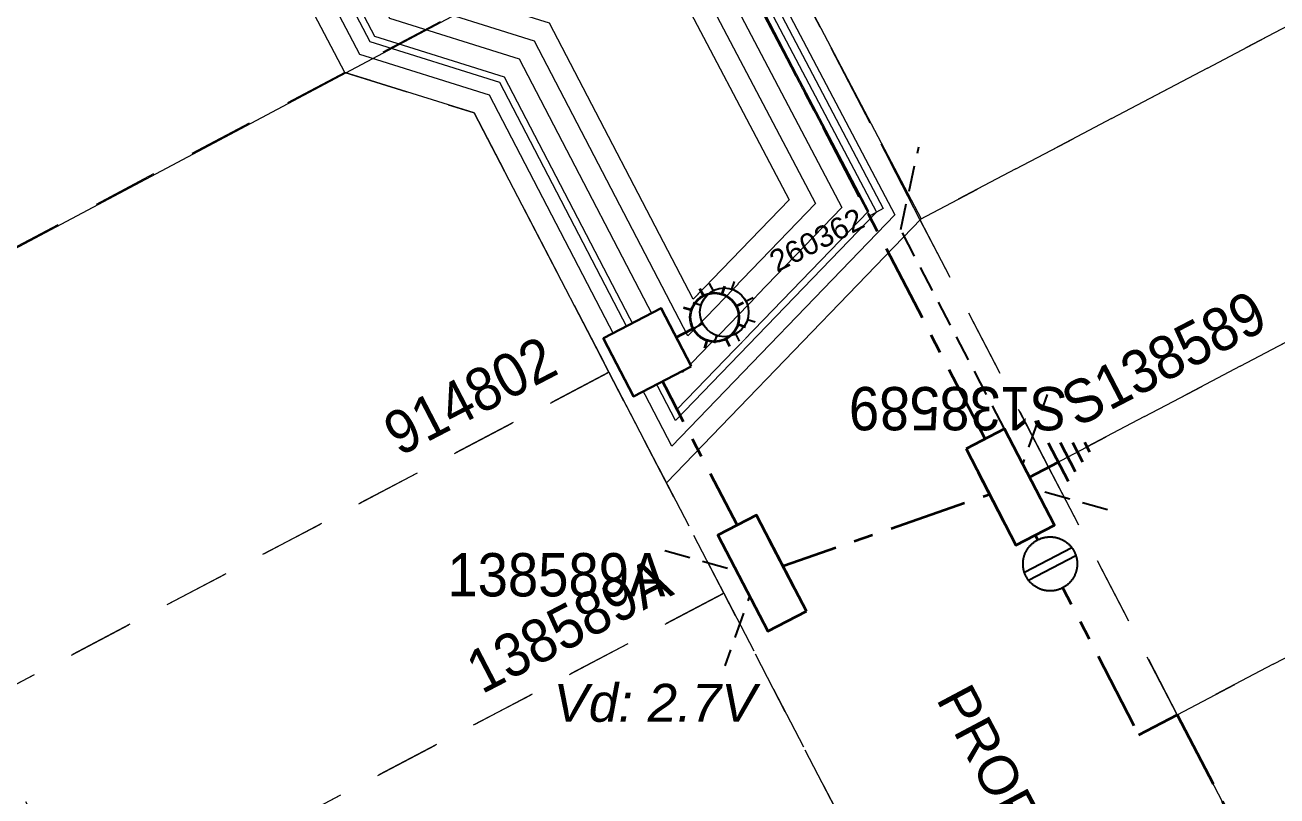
# Model space of a CAD drawing. Header units: metres. Extents: x 0 to 304202, y 0 to 6270858.
# Drawn here: x 303561 to 303618.8, y 6270438 to 6270473.6 of the extents above; entities that cross this region are included whole.
import ezdxf
from ezdxf import colors
from ezdxf.entities.mleader import LeaderData, LeaderLine
from ezdxf.enums import TextEntityAlignment as Align
from ezdxf.math import Vec2, Vec3

# ---------------------------------------------------------------- set-up
doc = ezdxf.new("R2010")
doc.units = ezdxf.units.M
for name, pattern in [('Cable Exist UG', [7, 4, -1, 1, -1]), ('Dash', [5, 3, -2]), ('IE Trench LV', [6, 4, -2])]:
    doc.linetypes.add(name, pattern=pattern)
doc.layers.get('0').update_dxf_attribs({"color": 6})
for name, color, linetype, lineweight in [('_User Miscellaneous1', 30, 'Continuous', 13), ('_User_HV_Exist', 1, 'Continuous', 35), ('_User_LV_Exist', 5, 'Continuous', 35), ('_User_SL_Exist', 4, 'Continuous', 35), ('Cadastre Developer_SP_EXT', 98, 'Continuous', 15), ('Cadastre Developer_SP_NEW', 92, 'Continuous', 15), ('Cadastre Roads_SP_EXT', 218, 'Continuous', 15)]:
    doc.layers.add(name, color=color, linetype=linetype, lineweight=lineweight)
doc.layers.add('_User Miscellaneous10', color=252, linetype='Continuous', lineweight=13, plot=False, transparency=0.65)
for name, color, linetype in [('Equip_LV_NEW', 2, 'Continuous'), ('Equip_SP_SL_NEW', 2, 'Continuous'), ('Services_SP_NEW_UG', 2, 'IE Trench LV'), ('SupportsUG_SP_LV_NEW', 2, 'Continuous'), ('SupportsUG_SP_LV_SL_NEW', 2, 'Continuous')]:
    doc.layers.add(name, color=color, linetype=linetype)
doc.styles.add('SL_LABEL', font='arial.ttf', dxfattribs={"height": 2})
doc.styles.get("Standard").update_dxf_attribs({"font": 'arial.ttf'})

# ---------------------------------------------------------------- blocks, each defined once
blk = doc.blocks.new('*U258')
at = {"layer": 'Services_SP_NEW_UG', "ltscale": 0.3}
for points in [[(-1.7, 0), (1.5, 3)], [(1.5, -3), (-1.7, 0)]]:
    blk.add_lwpolyline(points, dxfattribs=at)
blk = doc.blocks.new('*U268')
at = {"layer": 'Services_SP_NEW_UG', "ltscale": 0.3, "flags": 128}
for points in [[(-12.886, -1), (-15.886, 1.5)], [(-2.5, -1), (-12.886, -1)]]:
    blk.add_lwpolyline(points, dxfattribs=at)
blk = doc.blocks.new('*U253')
for tag, height, rotation, flags, p in [('LANTNUMBER', 0.2, 270, 9, (-1.4, 2.6)), ('LOUTREACH', 0.2, 270, 9, (-1.4, 2.2)), ('LOUTREACHVOCAB', 0.2, 270, 9, (-1.4, 2)), ('LRATECODE', 0.2, 270, 9, (-1.4, 1.8)), ('LREMOVE', 0.2, 270, 9, (-1.4, 1.6)), ('LREPLACE', 0.2, 270, 9, (-1.4, 1.4)), ('LTYPE', 0.2, 270, 9, (-1.4, 1.2)), ('LTYPEVOCAB', 0.2, 270, 9, (-1.4, 1)), ('LEGEND', 0.2, 270, 9, (-1.4, 0.8)), ('SUBURB', 0.2, 270, 9, (-1.4, 0.6)), ('STREETNAME', 0.2, 270, 9, (-1.4, 0.4)), ('LOCATION', 0.2, 270, 9, (-1.4, 0.2)), ('LNEW', 0.2, 270, 9, (-6.4, 0)), ('LMASTVOCAB', 0.2, 270, 9, (-6.2, 0)), ('LMAST', 0.2, 270, 9, (-6, 0)), ('LLAMPVOCAB', 0.2, 270, 9, (-5.8, 0)), ('LLAMP', 0.2, 270, 9, (-5.6, 0)), ('LEXIST', 0.2, 270, 9, (-5.4, 0)), ('LCHARGE3PERCENT', 0.2, 270, 9, (-5.2, 0)), ('LCHARGE3', 0.2, 270, 9, (-5, 0)), ('LCHARGE2PERCENT', 0.2, 270, 9, (-4.8, 0)), ('LCHARGE2', 0.2, 270, 9, (-4.6, 0)), ('LCHARGE1PERCENT', 0.2, 270, 9, (-4.4, 0)), ('LCHARGE1', 0.2, 270, 9, (-4.2, 0)), ('LCATEGORY', 0.2, 270, 9, (-4, 0)), ('LBRACKETVOCAB', 0.2, 270, 9, (-3.8, 0)), ('LBRACKET', 0.2, 270, 9, (-3.6, 0)), ('LKINGHEIGHT', 0.2, 270, 9, (-3.4, 0)), ('CREPLACE', 0.2, 270, 9, (-3.2, 0)), ('CREMOVE', 0.2, 270, 9, (-3, 0)), ('CNUMBER', 0.2, 270, 9, (-2.8, 0)), ('CNEW', 0.2, 270, 9, (-2.6, 0)), ('CEXIST', 0.2, 270, 9, (-2.4, 0)), ('USAGE', 0.2, 270, 9, (-2.2, 0)), ('STATE', 0.2, 270, 9, (-2, 0)), ('OWNED_BY', 0.2, 270, 9, (-1.8, 0)), ('ORIENTATION', 0.2, 270, 9, (-1.6, 0)), ('OPERATING_VOLTAGE', 0.2, 270, 9, (-1.4, 0)), ('NOTES', 0.2, 270, 9, (-1.4, 0)), ('NO_PHASES', 0.2, 270, 9, (-1.2, 0)), ('LANTERN_TYPE', 0.2, 270, 9, (-1, 0)), ('LANTERN_PURPOSE', 0.2, 270, 9, (-0.8, 0)), ('CONTROL_TYPE', 0.2, 270, 9, (-0.6, 0)), ('CONSTRUCTED_VOLTAGE', 0.2, 270, 9, (-0.4, 0)), ('MAINTAINED_BY', 0.2, 270, 9, (-1.4, -0.663)), ('LNUMBER', 1, 269.48187, 8, (2.267, -0.72))]:
    blk.add_attdef(tag, text='', height=height, rotation=rotation, dxfattribs=dict(flags=flags)).set_placement(p, align=Align.MIDDLE_LEFT)
for tag, p, height, flags in [('OPERATED_BY', (-1.4, -0.407), 0.2, 9), ('Z', (0, 0), 0.001, 1)]:
    blk.add_attdef(tag, p, '', height=height, rotation=270, dxfattribs=dict(flags=flags))
at = {"style": 'SL_LABEL'}
for tag, height, rotation, flags, p in [('STREET_CODE', 0.001, 270, 9, (0.001, 0)), ('ASSET_NUM', 1, 269.48187, 8, (4.267, -0.739))]:
    blk.add_attdef(tag, text='', height=height, rotation=rotation, dxfattribs=dict(at, flags=flags)).set_placement(p, align=Align.MIDDLE_LEFT)
at = {"transparency": 33554687}
blk.add_wipeout([(3.279, 0.583), (2.224, 1.219), (1.606, 2.286), (2.243, 3.341), (3.309, 3.958), (4.364, 3.321), (4.981, 2.255), (4.345, 1.2)], dxfattribs=at)
for p, q in [((3.33, 6.27), (3.304, 3.395)), ((2.243, 3.341), (2.505, 3.073)), ((4.364, 3.321), (4.096, 3.059)), ((2.169, 2.281), (1.794, 2.284)), ((4.794, 2.257), (4.419, 2.26)), ((2.224, 1.219), (2.491, 1.482)), ((4.345, 1.2), (4.082, 1.468)), ((3.284, 1.145), (3.28, 0.77))]:
    blk.add_line(p, q)
blk.add_circle((3.294, 2.27), 1.125)
blk = doc.blocks.new('LV_UG_LINKS_CLOSED_NEW')
at = {"layer": 'Equip_LV_NEW'}
for tag, flags, p in [('ACTUAL_STATUS', 9, (3.167, -1.667)), ('CONSTRUCTED_VOLTAGE', 9, (3.167, -1.833)), ('OPERATING_VOLTAGE', 9, (3.167, -2.167)), ('ORIENTATION', 9, (3.167, -2.333)), ('NO_PHASES', 9, (3.167, -2)), ('STATE', 9, (3.167, -2.5)), ('SWITCH_TYPE', 9, (3.167, -2.667)), ('USAGE', 9, (3.167, -2.833)), ('OWNED_BY', 9, (3.167, -3.167)), ('OPERATED_BY', 9, (3.167, -3.333)), ('NOTES', 9, (3.167, -3)), ('MAINTAINED_BY', 9, (3.167, -3.5)), ('TYPE', 9, (3.167, -3.833)), ('Z', 1, (3.167, -4)), ('NUMBER_OF_PHASES', 9, (3.167, -3.667))]:
    blk.add_attdef(tag, text='', height=0.167, dxfattribs=dict(at, flags=flags)).set_placement(p, align=Align.MIDDLE_LEFT)
at = {"transparency": 33554687}
blk.add_wipeout([(4, 1.25), (3.969, 1.25), (3.939, 1.248), (3.908, 1.247), (3.877, 1.244), (3.847, 1.241), (3.817, 1.236), (3.786, 1.232), (3.756, 1.226), (3.726, 1.22), (3.696, 1.213), (3.667, 1.205), (3.637, 1.196), (3.608, 1.187), (3.579, 1.177), (3.55, 1.166), (3.522, 1.155), (3.493, 1.143), (3.466, 1.13), (3.438, 1.117), (3.411, 1.102), (3.384, 1.088), (3.357, 1.072), (3.331, 1.056), (3.306, 1.039), (3.28, 1.022), (3.255, 1.004), (3.231, 0.985), (3.207, 0.966), (3.184, 0.947), (3.161, 0.926), (3.138, 0.905), (3.116, 0.884), (3.095, 0.862), (3.074, 0.839), (3.053, 0.816), (3.034, 0.793), (3.015, 0.769), (2.996, 0.745), (2.978, 0.72), (2.961, 0.694), (2.944, 0.669), (2.928, 0.643), (2.912, 0.616), (2.898, 0.589), (2.883, 0.562), (2.87, 0.534), (2.857, 0.507), (2.845, 0.478), (2.834, 0.45), (2.823, 0.421), (2.813, 0.392), (2.804, 0.363), (2.795, 0.333), (2.787, 0.304), (2.78, 0.274), (2.774, 0.244), (2.768, 0.214), (2.764, 0.183), (2.759, 0.153), (2.756, 0.123), (2.753, 0.092), (2.752, 0.061), (2.75, 0.031), (2.75, 0), (2.75, -0.031), (2.752, -0.061), (2.753, -0.092), (2.756, -0.123), (2.759, -0.153), (2.764, -0.183), (2.768, -0.214), (2.774, -0.244), (2.78, -0.274), (2.787, -0.304), (2.795, -0.333), (2.804, -0.363), (2.813, -0.392), (2.823, -0.421), (2.834, -0.45), (2.845, -0.478), (2.857, -0.507), (2.87, -0.534), (2.883, -0.562), (2.898, -0.589), (2.912, -0.616), (2.928, -0.643), (2.944, -0.669), (2.961, -0.694), (2.978, -0.72), (2.996, -0.745), (3.015, -0.769), (3.034, -0.793), (3.053, -0.816), (3.074, -0.839), (3.095, -0.862), (3.116, -0.884), (3.138, -0.905), (3.161, -0.926), (3.184, -0.947), (3.207, -0.966), (3.231, -0.985), (3.255, -1.004), (3.28, -1.022), (3.306, -1.039), (3.331, -1.056), (3.357, -1.072), (3.384, -1.088), (3.411, -1.102), (3.438, -1.117), (3.466, -1.13), (3.493, -1.143), (3.522, -1.155), (3.55, -1.166), (3.579, -1.177), (3.608, -1.187), (3.637, -1.196), (3.667, -1.205), (3.696, -1.213), (3.726, -1.22), (3.756, -1.226), (3.786, -1.232), (3.817, -1.236), (3.847, -1.241), (3.877, -1.244), (3.908, -1.247), (3.939, -1.248), (3.969, -1.25), (4, -1.25), (4.031, -1.25), (4.061, -1.248), (4.092, -1.247), (4.123, -1.244), (4.153, -1.241), (4.183, -1.236), (4.214, -1.232), (4.244, -1.226), (4.274, -1.22), (4.304, -1.213), (4.333, -1.205), (4.363, -1.196), (4.392, -1.187), (4.421, -1.177), (4.45, -1.166), (4.478, -1.155), (4.507, -1.143), (4.534, -1.13), (4.562, -1.117), (4.589, -1.102), (4.616, -1.088), (4.643, -1.072), (4.669, -1.056), (4.694, -1.039), (4.72, -1.022), (4.745, -1.004), (4.769, -0.985), (4.793, -0.966), (4.816, -0.947), (4.839, -0.926), (4.862, -0.905), (4.884, -0.884), (4.905, -0.862), (4.926, -0.839), (4.947, -0.816), (4.966, -0.793), (4.985, -0.769), (5.004, -0.745), (5.022, -0.72), (5.039, -0.694), (5.056, -0.669), (5.072, -0.643), (5.088, -0.616), (5.102, -0.589), (5.117, -0.562), (5.13, -0.534), (5.143, -0.507), (5.155, -0.478), (5.166, -0.45), (5.177, -0.421), (5.187, -0.392), (5.196, -0.363), (5.205, -0.333), (5.213, -0.304), (5.22, -0.274), (5.226, -0.244), (5.232, -0.214), (5.236, -0.183), (5.241, -0.153), (5.244, -0.123), (5.247, -0.092), (5.248, -0.061), (5.25, -0.031), (5.25, 0), (5.25, 0.031), (5.248, 0.061), (5.247, 0.092), (5.244, 0.123), (5.241, 0.153), (5.236, 0.183), (5.232, 0.214), (5.226, 0.244), (5.22, 0.274), (5.213, 0.304), (5.205, 0.333), (5.196, 0.363), (5.187, 0.392), (5.177, 0.421), (5.166, 0.45), (5.155, 0.478), (5.143, 0.507), (5.13, 0.534), (5.117, 0.562), (5.102, 0.589), (5.088, 0.616), (5.072, 0.643), (5.056, 0.669), (5.039, 0.694), (5.022, 0.72), (5.004, 0.745), (4.985, 0.769), (4.966, 0.793), (4.947, 0.816), (4.926, 0.839), (4.905, 0.862), (4.884, 0.884), (4.862, 0.905), (4.839, 0.926), (4.816, 0.947), (4.793, 0.966), (4.769, 0.985), (4.745, 1.004), (4.72, 1.022), (4.694, 1.039), (4.669, 1.056), (4.643, 1.072), (4.616, 1.088), (4.589, 1.102), (4.562, 1.117), (4.534, 1.13), (4.507, 1.143), (4.478, 1.155), (4.45, 1.166), (4.421, 1.177), (4.392, 1.187), (4.363, 1.196), (4.333, 1.205), (4.304, 1.213), (4.274, 1.22), (4.244, 1.226), (4.214, 1.232), (4.183, 1.236), (4.153, 1.241), (4.123, 1.244), (4.092, 1.247), (4.061, 1.248), (4.031, 1.25)], dxfattribs=at).dxf.layer = 'Equip_LV_NEW'
at = {"layer": 'Equip_LV_NEW'}
for p, q in [((3.792, 1.232), (3.792, -1.232)), ((4.208, 1.232), (4.208, -1.232))]:
    blk.add_line(p, q, dxfattribs=at)
at = {"layer": 'Equip_LV_NEW', "flags": 128}
blk.add_lwpolyline([(4, 1.25), (3.969, 1.25), (3.939, 1.248), (3.908, 1.247), (3.877, 1.244), (3.847, 1.241), (3.817, 1.236), (3.786, 1.232), (3.756, 1.226), (3.726, 1.22), (3.696, 1.213), (3.667, 1.205), (3.637, 1.196), (3.608, 1.187), (3.579, 1.177), (3.55, 1.166), (3.522, 1.155), (3.493, 1.143), (3.466, 1.13), (3.438, 1.117), (3.411, 1.102), (3.384, 1.088), (3.357, 1.072), (3.331, 1.056), (3.306, 1.039), (3.28, 1.022), (3.255, 1.004), (3.231, 0.985), (3.207, 0.966), (3.184, 0.947), (3.161, 0.926), (3.138, 0.905), (3.116, 0.884), (3.095, 0.862), (3.074, 0.839), (3.053, 0.816), (3.034, 0.793), (3.015, 0.769), (2.996, 0.745), (2.978, 0.72), (2.961, 0.694), (2.944, 0.669), (2.928, 0.643), (2.912, 0.616), (2.898, 0.589), (2.883, 0.562), (2.87, 0.534), (2.857, 0.507), (2.845, 0.478), (2.834, 0.45), (2.823, 0.421), (2.813, 0.392), (2.804, 0.363), (2.795, 0.333), (2.787, 0.304), (2.78, 0.274), (2.774, 0.244), (2.768, 0.214), (2.764, 0.183), (2.759, 0.153), (2.756, 0.123), (2.753, 0.092), (2.752, 0.061), (2.75, 0.031), (2.75, 0), (2.75, -0.031), (2.752, -0.061), (2.753, -0.092), (2.756, -0.123), (2.759, -0.153), (2.764, -0.183), (2.768, -0.214), (2.774, -0.244), (2.78, -0.274), (2.787, -0.304), (2.795, -0.333), (2.804, -0.363), (2.813, -0.392), (2.823, -0.421), (2.834, -0.45), (2.845, -0.478), (2.857, -0.507), (2.87, -0.534), (2.883, -0.562), (2.898, -0.589), (2.912, -0.616), (2.928, -0.643), (2.944, -0.669), (2.961, -0.694), (2.978, -0.72), (2.996, -0.745), (3.015, -0.769), (3.034, -0.793), (3.053, -0.816), (3.074, -0.839), (3.095, -0.862), (3.116, -0.884), (3.138, -0.905), (3.161, -0.926), (3.184, -0.947), (3.207, -0.966), (3.231, -0.985), (3.255, -1.004), (3.28, -1.022), (3.306, -1.039), (3.331, -1.056), (3.357, -1.072), (3.384, -1.088), (3.411, -1.102), (3.438, -1.117), (3.466, -1.13), (3.493, -1.143), (3.522, -1.155), (3.55, -1.166), (3.579, -1.177), (3.608, -1.187), (3.637, -1.196), (3.667, -1.205), (3.696, -1.213), (3.726, -1.22), (3.756, -1.226), (3.786, -1.232), (3.817, -1.236), (3.847, -1.241), (3.877, -1.244), (3.908, -1.247), (3.939, -1.248), (3.969, -1.25), (4, -1.25), (4.031, -1.25), (4.061, -1.248), (4.092, -1.247), (4.123, -1.244), (4.153, -1.241), (4.183, -1.236), (4.214, -1.232), (4.244, -1.226), (4.274, -1.22), (4.304, -1.213), (4.333, -1.205), (4.363, -1.196), (4.392, -1.187), (4.421, -1.177), (4.45, -1.166), (4.478, -1.155), (4.507, -1.143), (4.534, -1.13), (4.562, -1.117), (4.589, -1.102), (4.616, -1.088), (4.643, -1.072), (4.669, -1.056), (4.694, -1.039), (4.72, -1.022), (4.745, -1.004), (4.769, -0.985), (4.793, -0.966), (4.816, -0.947), (4.839, -0.926), (4.862, -0.905), (4.884, -0.884), (4.905, -0.862), (4.926, -0.839), (4.947, -0.816), (4.966, -0.793), (4.985, -0.769), (5.004, -0.745), (5.022, -0.72), (5.039, -0.694), (5.056, -0.669), (5.072, -0.643), (5.088, -0.616), (5.102, -0.589), (5.117, -0.562), (5.13, -0.534), (5.143, -0.507), (5.155, -0.478), (5.166, -0.45), (5.177, -0.421), (5.187, -0.392), (5.196, -0.363), (5.205, -0.333), (5.213, -0.304), (5.22, -0.274), (5.226, -0.244), (5.232, -0.214), (5.236, -0.183), (5.241, -0.153), (5.244, -0.123), (5.247, -0.092), (5.248, -0.061), (5.25, -0.031), (5.25, 0), (5.25, 0.031), (5.248, 0.061), (5.247, 0.092), (5.244, 0.123), (5.241, 0.153), (5.236, 0.183), (5.232, 0.214), (5.226, 0.244), (5.22, 0.274), (5.213, 0.304), (5.205, 0.333), (5.196, 0.363), (5.187, 0.392), (5.177, 0.421), (5.166, 0.45), (5.155, 0.478), (5.143, 0.507), (5.13, 0.534), (5.117, 0.562), (5.102, 0.589), (5.088, 0.616), (5.072, 0.643), (5.056, 0.669), (5.039, 0.694), (5.022, 0.72), (5.004, 0.745), (4.985, 0.769), (4.966, 0.793), (4.947, 0.816), (4.926, 0.839), (4.905, 0.862), (4.884, 0.884), (4.862, 0.905), (4.839, 0.926), (4.816, 0.947), (4.793, 0.966), (4.769, 0.985), (4.745, 1.004), (4.72, 1.022), (4.694, 1.039), (4.669, 1.056), (4.643, 1.072), (4.616, 1.088), (4.589, 1.102), (4.562, 1.117), (4.534, 1.13), (4.507, 1.143), (4.478, 1.155), (4.45, 1.166), (4.421, 1.177), (4.392, 1.187), (4.363, 1.196), (4.333, 1.205), (4.304, 1.213), (4.274, 1.22), (4.244, 1.226), (4.214, 1.232), (4.183, 1.236), (4.153, 1.241), (4.123, 1.244), (4.092, 1.247), (4.061, 1.248), (4.031, 1.25)], close=True, dxfattribs=at)
blk = doc.blocks.new('*U251')
at = {"layer": '_User_LV_Exist'}
for p, q in [((2.5, 1), (2.5, -1)), ((3, 0.75), (3, -0.75)), ((3.5, 0.5), (3.5, -0.5)), ((4, 0.25), (4, -0.25))]:
    blk.add_line(p, q, dxfattribs=at)
at = {"width": 0.9}
blk.add_attdef('ASSET_NUM', text='', height=2, dxfattribs=at).set_placement((4, 2), align=Align.MIDDLE_LEFT)
for tag, p, flags in [('SUBURB', (-2, 0), 1), ('STREETNAME', (-1.8, 0), 9), ('PARENT', (-1.6, 0), 9), ('NOTES', (-1.4, 0), 9), ('LOCATION', (-1.2, 0), 9), ('LEGEND', (-1, 0), 9), ('USAGE', (-0.8, 0), 9), ('SUPPORT_TYPE', (-0.6, 0), 9), ('STATE', (-0.4, 0), 9), ('OWNED_BY', (-0.2, 0), 9)]:
    blk.add_attdef(tag, p, '', height=0.2, rotation=270, dxfattribs=dict(flags=flags))
at = {"transparency": 33554687}
blk.add_wipeout([(1, 2.5), (1, -2.5), (-1, -2.5), (-1, 2.5)], dxfattribs=at)
blk.add_lwpolyline([(-1, 2.5), (-1, -1.25), (-1, 1.25), (-1, -2.5), (1, -2.5), (1, 2.5)], close=True)
at = {"layer": '_User_LV_Exist'}
blk.add_line((1, 0), (2.5, 0), dxfattribs=at)
at = {"layer": 'Equip_LV_NEW', "ltscale": 10, "xscale": -1, "rotation": 90}
blk.add_blockref('LV_UG_LINKS_CLOSED_NEW', (0, 0), dxfattribs=at)
blk = doc.blocks.new('*U229')
at = {"width": 0.9}
blk.add_attdef('ASSET_NUM', text='', height=2, dxfattribs=at).set_placement((4, 2), align=Align.MIDDLE_LEFT)
for tag, p, flags in [('SUBURB', (-2, 0), 1), ('STREETNAME', (-1.8, 0), 9), ('PARENT', (-1.6, 0), 9), ('NOTES', (-1.4, 0), 9), ('LOCATION', (-1.2, 0), 9), ('LEGEND', (-1, 0), 9), ('USAGE', (-0.8, 0), 9), ('SUPPORT_TYPE', (-0.6, 0), 9), ('STATE', (-0.4, 0), 9), ('OWNED_BY', (-0.2, 0), 9)]:
    blk.add_attdef(tag, p, '', height=0.2, rotation=270, dxfattribs=dict(flags=flags))
at = {"transparency": 33554687}
blk.add_wipeout([(1, 2.5), (1, -2.5), (-1, -2.5), (-1, 2.5)], dxfattribs=at)
blk.add_lwpolyline([(-1, 2.5), (-1, -1.25), (-1, 1.25), (-1, -2.5), (1, -2.5), (1, 2.5)], close=True)
blk = doc.blocks.new('COLUMN_NEW')
at = {"width": 0.9, "flags": 8}
blk.add_attdef('ASSET_NUM', text='', height=2, dxfattribs=at).set_placement((4, 2), align=Align.MIDDLE_LEFT)
at = {"flags": 1}
blk.add_attdef('Z', (-2.351, -1.813), '', height=0.2, rotation=270, dxfattribs=at)
at = {"flags": 9}
for tag, p in [('NOTES', (-2, -1.813)), ('SUBURB', (-1.8, -1.813)), ('STREETNAME', (-1.6, -1.813)), ('LOCATION', (-1.4, -1.813)), ('LEGEND', (-1.2, -1.813)), ('USAGE', (-1, -1.813)), ('STATE', (-0.8, -1.813)), ('OWNED_BY', (-0.6, -1.813)), ('COLUMN_TYPE', (-0.4, -1.813)), ('STREET_CODE', (-0.2, -1.813)), ('STRUCTURE_PLANT_NUMBER', (0.031, -1.813))]:
    blk.add_attdef(tag, text='', height=0.2, rotation=270, dxfattribs=at).set_placement(p, align=Align.MIDDLE_LEFT)
at = {"ltscale": 10, "transparency": 33554687}
blk.add_wipeout([(-1.5, -1.5), (-1.5, 1.5), (1.5, 1.5), (1.5, -1.5)], dxfattribs=at)
blk.add_lwpolyline([(-1.5, 1.5), (-1.5, -1.5), (1.5, -1.5), (1.5, 1.5)], close=True)
blk = doc.blocks.new('Lantern_Column')
for p, q in [((-3.5, 1.125), (-3.5, 1.5)), ((-4.561, 1.061), (-4.295, 0.795)), ((-2.439, 1.061), (-2.705, 0.795)), ((-4.625, 0), (-5, 0)), ((0, 0), (-2.375, 0)), ((-4.561, -1.061), (-4.295, -0.795)), ((-3.5, -1.5), (-3.5, -1.125)), ((-2.439, -1.061), (-2.705, -0.795))]:
    blk.add_line(p, q)
blk.add_circle((-3.5, 0), 1.125)
at = {"transparency": 33554687}
blk.add_wipeout([(-1.5, 1.5), (-1.5, -1.5), (1.5, -1.5), (1.5, 1.5)], dxfattribs=at)
blk.add_lwpolyline([(-1.5, 1.5), (-1.5, -1.5), (1.5, -1.5), (1.5, 1.5)], close=True)

msp = doc.modelspace()

# ---------------------------------------------------------------- linework, layer by layer
at = {"layer": '_User Miscellaneous1'}
msp.add_line((303600.62, 6270465.129), (303600.302, 6270464.961), dxfattribs=at)
at = {"layer": 'Cadastre Developer_SP_EXT', "linetype": 'Dash'}
for points in [[(303633.294, 6270480.924), (303624.724, 6270497.425), (303597.821, 6270483.138), (303595.895, 6270476.992), (303602.317, 6270464.632), (303633.294, 6270480.924)], [(303639.236, 6270469.49), (303633.294, 6270480.924), (303602.317, 6270464.632), (303608.258, 6270453.198), (303639.236, 6270469.49)], [(303581.734, 6270469.545), (303575.754, 6270471.419), (303550.486, 6270457.999), (303558.699, 6270442.19), (303587.953, 6270457.576), (303581.734, 6270469.545)], [(303645.178, 6270458.055), (303640.013, 6270467.994), (303639.236, 6270469.49), (303608.258, 6270453.198), (303614.2, 6270441.764), (303645.178, 6270458.055)], [(303651.896, 6270445.125), (303645.178, 6270458.055), (303614.2, 6270441.764), (303620.917, 6270428.834), (303651.896, 6270445.125)], [(303593.254, 6270447.373), (303587.953, 6270457.576), (303558.699, 6270442.19), (303564.009, 6270431.97), (303593.254, 6270447.373)], [(303598.404, 6270437.462), (303593.254, 6270447.373), (303564.009, 6270431.97), (303569.159, 6270422.061), (303598.404, 6270437.462)]]:
    msp.add_lwpolyline(points, close=True, dxfattribs=at)
msp.add_lwpolyline([(303620.917, 6270428.834), (303614.2, 6270441.764), (303608.258, 6270453.198), (303602.317, 6270464.632), (303595.895, 6270476.992), (303597.821, 6270483.138), (303575.754, 6270471.419), (303581.734, 6270469.545), (303587.953, 6270457.576), (303593.254, 6270447.373), (303598.404, 6270437.462)], dxfattribs=at)
at = {"layer": 'Cadastre Roads_SP_EXT', "linetype": 'Continuous'}
msp.add_lwpolyline([(303448.772, 6270404.137), (303460.25, 6270410.173), (303472.61, 6270416.674), (303491.463, 6270426.589), (303550.48, 6270457.952), (303654.448, 6270513.212), (303647.186, 6270526.993), (303640.501, 6270539.679), (303477.615, 6270454.069), (303424.668, 6270425.909), (303437.294, 6270398.101), (303448.772, 6270404.137)], close=True, dxfattribs=at)

# ---------------------------------------------------------------- block references
at = {"layer": '_User Miscellaneous10'}
for name, p, rotation in [('*U268', (303608.258, 6270453.198), 297.4569446755706), ('*U258', (303608.258, 6270453.198), 27.45694467557064), ('*U258', (303593.254, 6270447.373), 207.4569448247007)]:
    msp.add_blockref(name, p, dxfattribs=dict(at, rotation=rotation))

# ---------------------------------------------------------------- texts
at = {"layer": '_User_HV_Exist'}
msp.add_text('PROPOSED ROAD', height=1.8, rotation=297.9722, dxfattribs=at).set_placement((303603.039, 6270442.495))

# ---------------------------------------------------------------- next in the draw order: block references
at = {"layer": 'Equip_SP_SL_NEW'}
ref = msp.add_blockref('*U253', (303596.827, 6270458.497), dxfattribs=dict(at, rotation=117.9721995465388))
ref.add_attrib('ASSET_NUM', '260362', dxfattribs={"layer": '0', "height": 1, "rotation": 27.45407, "style": 'SL_LABEL'}).set_placement((303595.478, 6270462.612), align=Align.MIDDLE_LEFT)
at = {"layer": 'SupportsUG_SP_LV_NEW', "ltscale": 10, "rotation": 27.45694467557064}
msp.add_blockref('*U251', (303606.483, 6270452.276), dxfattribs=at).add_auto_attribs({'ASSET_NUM': 'S138589'})
at = {"layer": 'SupportsUG_SP_LV_NEW', "ltscale": 10}
ref = msp.add_blockref('*U229', (303595.029, 6270448.295), dxfattribs=dict(at, rotation=207.4569448247007))
ref.add_attrib('ASSET_NUM', '138589A', dxfattribs={"layer": '0', "height": 2, "rotation": 207.45694, "text_generation_flag": 6, "width": 0.9}).set_placement((303590.557, 6270448.225), align=Align.MIDDLE_RIGHT)

# ---------------------------------------------------------------- next in the draw order: linework, layer by layer
at = {"layer": '_User Miscellaneous1'}
for p, q in [((303593.673, 6270476.791), (303599.983, 6270464.794)), ((303594.45, 6270476.861), (303600.62, 6270465.129)), ((303599.983, 6270464.794), (303600.302, 6270464.961))]:
    msp.add_line(p, q, dxfattribs=at)
at = {"layer": '_User Miscellaneous10', "flags": 128}
for points in [[(303728.834, 6270383.811), (303691.173, 6270456.288), (303678.786, 6270480.125), (303665.498, 6270505.7), (303661.328, 6270513.725), (303650.904, 6270516.991), (303617.537, 6270499.27), (303593.663, 6270486.591), (303590.503, 6270476.504), (303596.27, 6270465.538), (303591.836, 6270460.947), (303585.212, 6270473.695), (303579.219, 6270475.573), (303568.409, 6270496.14), (303647.263, 6270537.585), (303611.663, 6270604.945)], [(303727.756, 6270383.716), (303690.286, 6270455.827), (303677.899, 6270479.664), (303664.611, 6270505.239), (303660.633, 6270512.895), (303651.004, 6270515.912), (303618.006, 6270498.387), (303594.494, 6270485.901), (303591.581, 6270476.601), (303597.492, 6270465.363), (303591.589, 6270459.252), (303584.517, 6270472.865), (303578.526, 6270474.742), (303567.059, 6270496.56), (303645.911, 6270538.004), (303610.779, 6270604.478)], [(303725.601, 6270383.526), (303688.511, 6270454.905), (303676.124, 6270478.742), (303662.836, 6270504.317), (303659.241, 6270511.235), (303651.204, 6270513.754), (303618.944, 6270496.62), (303596.157, 6270484.519), (303593.738, 6270476.797), (303599.935, 6270465.014), (303591.096, 6270455.863), (303583.125, 6270471.205), (303577.14, 6270473.08), (303564.358, 6270497.4), (303643.206, 6270538.841), (303609.01, 6270603.544)], [(303726.678, 6270383.621), (303689.398, 6270455.366), (303677.012, 6270479.203), (303663.724, 6270504.778), (303659.937, 6270512.065), (303651.104, 6270514.833), (303618.475, 6270497.503), (303595.326, 6270485.21), (303592.66, 6270476.699), (303598.714, 6270465.188), (303591.343, 6270457.558), (303583.821, 6270472.035), (303577.833, 6270473.911), (303565.708, 6270496.98), (303644.558, 6270538.422), (303609.894, 6270604.011)], [(303724.523, 6270383.431), (303687.624, 6270454.444), (303675.237, 6270478.281), (303661.949, 6270503.856), (303658.546, 6270510.405), (303651.304, 6270512.674), (303619.413, 6270495.737), (303596.989, 6270483.829), (303594.817, 6270476.894), (303601.157, 6270464.839), (303590.85, 6270454.169), (303582.43, 6270470.375), (303576.447, 6270472.249), (303563.007, 6270497.82), (303641.853, 6270539.26), (303608.126, 6270603.076)], [(303723.446, 6270383.336), (303686.736, 6270453.983), (303674.35, 6270477.82), (303661.061, 6270503.395), (303657.85, 6270509.575), (303651.404, 6270511.595), (303619.882, 6270494.854), (303597.821, 6270483.138), (303595.895, 6270476.992), (303602.379, 6270464.664), (303590.603, 6270452.474), (303581.734, 6270469.545), (303575.754, 6270471.419), (303561.657, 6270498.24), (303640.501, 6270539.679), (303607.242, 6270602.609)]]:
    msp.add_lwpolyline(points, dxfattribs=at)
at = {"layer": '_User Miscellaneous10', "color": 4, "flags": 128}
msp.add_lwpolyline([(303725.277, 6270383.497), (303688.245, 6270454.766), (303675.858, 6270478.604), (303662.57, 6270504.179), (303659.033, 6270510.986), (303651.234, 6270513.43), (303619.085, 6270496.355), (303596.407, 6270484.312), (303594.062, 6270476.826), (303600.302, 6270464.961), (303591.022, 6270455.355), (303582.917, 6270470.956), (303576.932, 6270472.831), (303563.953, 6270497.526), (303642.8, 6270538.967), (303608.745, 6270603.403)], dxfattribs=at)
at = {"layer": '_User_LV_Exist', "linetype": 'Cable Exist UG', "ltscale": 0.9}
for points in [[(303595.029, 6270448.295), (303606.483, 6270452.276)], [(303606.464, 6270452.313), (303606.466, 6270452.31)], [(303607.636, 6270450.058), (303612.425, 6270440.842), (303614.199, 6270441.764), (303649.553, 6270373.725), (303668.96, 6270383.946), (303668.96, 6270383.946), (303673.247, 6270375.805)]]:
    msp.add_lwpolyline(points, dxfattribs=at)
at = {"layer": '_User_SL_Exist', "linetype": 'Cable Exist UG', "ltscale": 0.9}
for points in [[(303605.331, 6270454.494), (303593.739, 6270476.802), (303596.158, 6270484.519), (303596.883, 6270484.904)], [(303589.727, 6270458.497), (303593.876, 6270450.513)], [(303606.483, 6270452.276), (303606.464, 6270452.313)]]:
    msp.add_lwpolyline(points, dxfattribs=at)
at = {"layer": 'Cadastre Developer_SP_NEW', "linetype": 'Dash'}
for points in [[(303633.294, 6270480.924), (303624.724, 6270497.425), (303597.821, 6270483.138), (303595.895, 6270476.992), (303602.317, 6270464.632), (303633.294, 6270480.924)], [(303651.896, 6270445.125), (303645.178, 6270458.055), (303614.2, 6270441.764), (303620.917, 6270428.834), (303651.896, 6270445.125)]]:
    msp.add_lwpolyline(points, close=True, dxfattribs=at)

# ---------------------------------------------------------------- next in the draw order: texts
at = {"layer": '_User_LV_Exist', "insert": (303590.04, 6270443.189), "char_height": 1.75, "attachment_point": 1}
msp.add_mtext('\\pi-4.6472;{\\fArial|b0|i1|c0|p34;Vd: 2.7V}', dxfattribs=at)

# ---------------------------------------------------------------- next in the draw order: leaders
at = {"layer": '_User Miscellaneous10'}
ml = msp.add_multileader_mtext('Standard', dxfattribs=at)
ml.set_content('150w MH\\P7.5m MH\\P3m OR', color=256)
ml.set_leader_properties()
ml.build(insert=Vec2(0, 0))
ml.multileader.update_dxf_attribs({"leader_type": 2, "has_text_frame": 1, "text_left_attachment_type": 2, "text_right_attachment_type": 2, "dogleg_length": 0.01, "arrow_head_size": 2.5})
ctx = ml.context
ctx.base_point, ctx.char_height, ctx.arrow_head_size, ctx.landing_gap_size, ctx.plane_origin = Vec3(303639.882, 6270501.634), 1.8, 2.5, 1, Vec3(303629.882, 6270495.007)
ctx.left_attachment, ctx.right_attachment = 2, 2
notes = []
notes.append((ctx, [(0, (0, 0, 0), (0, 0), (1, 0), 1, [])]))
ctx.mtext.insert, ctx.mtext.width, ctx.mtext.flow_direction = Vec3(303640.882, 6270506.007), 11.72163, 5
ml = msp.add_multileader_mtext('Standard', dxfattribs=at)
ml.set_content('250w HPS\\P10.5m MH\\P4.5m OR', color=256)
ml.set_leader_properties()
ml.build(insert=Vec2(0, 0))
ml.multileader.update_dxf_attribs({"leader_type": 2, "has_text_frame": 1, "text_left_attachment_type": 2, "text_right_attachment_type": 2, "dogleg_length": 0.01, "arrow_head_size": 2.5})
ctx = ml.context
ctx.base_point, ctx.char_height, ctx.arrow_head_size, ctx.landing_gap_size, ctx.plane_origin = Vec3(303640.387, 6270488.503), 1.8, 2.5, 1, Vec3(303628.371, 6270485.499)
ctx.left_attachment, ctx.right_attachment = 2, 2
notes.append((ctx, [(0, (0, 0, 0), (0, 0), (1, 0), 1, [])]))
ctx.mtext.insert, ctx.mtext.width, ctx.mtext.flow_direction = Vec3(303641.387, 6270492.892), 18.21344, 5
ml = msp.add_multileader_mtext('Standard', dxfattribs=at)
ml.set_content('250w HPS\\P10.5m MH\\P4.5m OR', color=256)
ml.set_leader_properties()
ml.build(insert=Vec2(0, 0))
ml.multileader.update_dxf_attribs({"leader_type": 2, "has_text_frame": 1, "text_left_attachment_type": 2, "text_right_attachment_type": 2, "dogleg_length": 0.01, "arrow_head_size": 2.5})
ctx = ml.context
ctx.base_point, ctx.char_height, ctx.arrow_head_size, ctx.landing_gap_size, ctx.plane_origin = Vec3(303665.371, 6270441.11), 1.8, 2.5, 1, Vec3(303655.371, 6270434.499)
ctx.left_attachment, ctx.right_attachment = 2, 2
notes.append((ctx, [(0, (0, 0, 0), (0, 0), (1, 0), 1, [])]))
ctx.mtext.insert, ctx.mtext.width, ctx.mtext.flow_direction = Vec3(303666.371, 6270445.499), 18.21344, 5
for ctx, leaders in notes:
    for number, flags, end, landing, length, lines in leaders:
        leader = LeaderData()
        leader.index, (leader.has_last_leader_line, leader.has_dogleg_vector, leader.attachment_direction) = number, flags
        leader.last_leader_point, leader.dogleg_vector, leader.dogleg_length = Vec3(end), Vec3(landing), length
        for number, points, colour, breaks in lines:
            line = LeaderLine()
            line.index, line.vertices, line.color, line.breaks = number, Vec3.list(points), colors.encode_raw_color(colour), breaks
            leader.lines.append(line)
        ctx.leaders.append(leader)

# ---------------------------------------------------------------- next in the draw order: block references
at = {"layer": '_User_LV_Exist', "ltscale": 10}
ref = msp.add_blockref('*U251', (303606.483, 6270452.276), dxfattribs=dict(at, rotation=27.45694467557064))
ref.add_attrib('ASSET_NUM', 'S138589', dxfattribs={"layer": '0', "height": 2, "rotation": 180, "width": 0.9}).set_placement((303609.111, 6270455.895), align=Align.MIDDLE_LEFT)
ref = msp.add_blockref('*U229', (303595.029, 6270448.295), dxfattribs=dict(at, rotation=207.4569448247007))
ref.add_attrib('ASSET_NUM', '138589A', dxfattribs={"layer": '0', "height": 2, "rotation": 180, "text_generation_flag": 6, "width": 0.9}).set_placement((303590.557, 6270448.225), align=Align.MIDDLE_RIGHT)
at = {"layer": '_User_SL_Exist', "rotation": 207.4579024268226}
msp.add_blockref('Lantern_Column', (303589.727, 6270458.497), dxfattribs=at)

# ---------------------------------------------------------------- next in the draw order: linework, layer by layer
at = {"layer": 'Cadastre Developer_SP_NEW', "linetype": 'Dash'}
for points in [[(303639.236, 6270469.49), (303633.294, 6270480.924), (303602.317, 6270464.632), (303608.258, 6270453.198), (303639.236, 6270469.49)], [(303645.178, 6270458.055), (303640.013, 6270467.994), (303639.236, 6270469.49), (303608.258, 6270453.198), (303614.2, 6270441.764), (303645.178, 6270458.055)]]:
    msp.add_lwpolyline(points, close=True, dxfattribs=at)

# ---------------------------------------------------------------- next in the draw order: leaders
at = {"layer": 'Cadastre Developer_SP_NEW'}
ml = msp.add_multileader_mtext('Standard', dxfattribs=at)
ml.set_content('{\\C7;CONSTRUCTED UNDER URS16232}', color=256)
ml.set_leader_properties()
ml.build(insert=Vec2(0, 0))
ml.multileader.update_dxf_attribs({"leader_type": 2, "has_text_frame": 1, "text_left_attachment_type": 2, "text_right_attachment_type": 2, "dogleg_length": 0.01})
ctx = ml.context
ctx.base_point, ctx.char_height, ctx.plane_origin, ctx.plane_x_axis, ctx.plane_y_axis = Vec3(303652.039, 6270457.854), 1.8, Vec3(304505.856, 6271177.178), Vec3(0.884872, 0.465835), Vec3(-0.465835, 0.884872)
ctx.left_attachment, ctx.right_attachment, ctx.text_align_type = 2, 2, 1
notes = []
notes.append((ctx, [(0, (0, 0, 0), (0, 0), (1, 0), 1, [])]))
ctx.mtext.insert, ctx.mtext.text_direction, ctx.mtext.rotation, ctx.mtext.width, ctx.mtext.alignment, ctx.mtext.flow_direction = Vec3(303662.23, 6270465.985), Vec3(0.884872, 0.465835), 0.484578, 21.76031, 2, 5
ctx.mtext.has_bg_fill, ctx.mtext.bg_color, ctx.mtext.bg_scale_factor, ctx.mtext.bg_transparency, ctx.mtext.use_window_bg_color = 1, -1073741824, 2, 0, 1
for ctx, leaders in notes:
    for number, flags, end, landing, length, lines in leaders:
        leader = LeaderData()
        leader.index, (leader.has_last_leader_line, leader.has_dogleg_vector, leader.attachment_direction) = number, flags
        leader.last_leader_point, leader.dogleg_vector, leader.dogleg_length = Vec3(end), Vec3(landing), length
        for number, points, colour, breaks in lines:
            line = LeaderLine()
            line.index, line.vertices, line.color, line.breaks = number, Vec3.list(points), colors.encode_raw_color(colour), breaks
            leader.lines.append(line)
        ctx.leaders.append(leader)

# ---------------------------------------------------------------- next in the draw order: block references
at = {"layer": '_User_LV_Exist', "ltscale": 10}
ref = msp.add_blockref('*U251', (303606.483, 6270452.276), dxfattribs=dict(at, rotation=27.45694467557064))
ref.add_attrib('ASSET_NUM', 'S138589', dxfattribs={"layer": '0', "height": 2, "rotation": 180, "width": 0.9}).set_placement((303609.111, 6270455.895), align=Align.MIDDLE_LEFT)
ref = msp.add_blockref('*U229', (303595.029, 6270448.295), dxfattribs=dict(at, rotation=207.4569448247007))
ref.add_attrib('ASSET_NUM', '138589A', dxfattribs={"layer": '0', "height": 2, "rotation": 180, "text_generation_flag": 6, "width": 0.9}).set_placement((303590.557, 6270448.225), align=Align.MIDDLE_RIGHT)
at = {"layer": 'SupportsUG_SP_LV_SL_NEW'}
ref = msp.add_blockref('COLUMN_NEW', (303589.727, 6270458.497), dxfattribs=dict(at, rotation=207.4540694406211))
ref.add_attrib('ASSET_NUM', '914802', dxfattribs={"layer": '0', "height": 2, "rotation": 207.45407, "text_generation_flag": 6, "width": 0.9}).set_placement((303585.256, 6270458.428), align=Align.MIDDLE_RIGHT)

# ---------------------------------------------------------------- next in the draw order: leaders
at = {"layer": 'Cadastre Developer_SP_NEW'}
ml = msp.add_multileader_mtext('Standard', dxfattribs=at)
ml.set_content('{\\C7;CONSTRUCTED UNDER URS18369}', color=256)
ml.set_leader_properties()
ml.build(insert=Vec2(0, 0))
ml.multileader.update_dxf_attribs({"leader_type": 2, "has_text_frame": 1, "text_left_attachment_type": 2, "text_right_attachment_type": 2, "dogleg_length": 0.01})
ctx = ml.context
ctx.base_point, ctx.char_height, ctx.plane_origin, ctx.plane_x_axis, ctx.plane_y_axis = Vec3(303910.719, 6270584.601), 1.8, Vec3(305059.721, 6271101.545), Vec3(0.887819, 0.460194), Vec3(-0.460194, 0.887819)
ctx.left_attachment, ctx.right_attachment, ctx.text_align_type = 2, 2, 1
notes = []
notes.append((ctx, [(0, (0, 0, 0), (0, 0), (1, 0), 1, [])]))
ctx.mtext.insert, ctx.mtext.text_direction, ctx.mtext.rotation, ctx.mtext.width, ctx.mtext.alignment, ctx.mtext.flow_direction = Vec3(303920.971, 6270592.672), Vec3(0.887819, 0.460194), 0.478213, 23.5182, 2, 5
ctx.mtext.has_bg_fill, ctx.mtext.bg_color, ctx.mtext.bg_scale_factor, ctx.mtext.bg_transparency, ctx.mtext.use_window_bg_color = 1, -1073741824, 2, 0, 1
for ctx, leaders in notes:
    for number, flags, end, landing, length, lines in leaders:
        leader = LeaderData()
        leader.index, (leader.has_last_leader_line, leader.has_dogleg_vector, leader.attachment_direction) = number, flags
        leader.last_leader_point, leader.dogleg_vector, leader.dogleg_length = Vec3(end), Vec3(landing), length
        for number, points, colour, breaks in lines:
            line = LeaderLine()
            line.index, line.vertices, line.color, line.breaks = number, Vec3.list(points), colors.encode_raw_color(colour), breaks
            leader.lines.append(line)
        ctx.leaders.append(leader)

# ---------------------------------------------------------------- next in the draw order: leaders
ml = msp.add_multileader_mtext('Standard', dxfattribs=at)
ml.set_content('{\\C7;CONSTRUCTED UNDER URS18369}', color=256)
ml.set_leader_properties()
ml.build(insert=Vec2(0, 0))
ml.multileader.update_dxf_attribs({"leader_type": 2, "has_text_frame": 1, "text_left_attachment_type": 2, "text_right_attachment_type": 2, "dogleg_length": 0.01})
ctx = ml.context
ctx.base_point, ctx.char_height, ctx.plane_origin, ctx.plane_x_axis, ctx.plane_y_axis = Vec3(303792.046, 6270524.313), 1.8, Vec3(304941.048, 6271041.257), Vec3(0.887819, 0.460194), Vec3(-0.460194, 0.887819)
ctx.left_attachment, ctx.right_attachment, ctx.text_align_type = 2, 2, 1
notes = []
notes.append((ctx, [(0, (0, 0, 0), (0, 0), (1, 0), 1, [])]))
ctx.mtext.insert, ctx.mtext.text_direction, ctx.mtext.rotation, ctx.mtext.width, ctx.mtext.alignment, ctx.mtext.flow_direction = Vec3(303802.299, 6270532.384), Vec3(0.887819, 0.460194), 0.478213, 23.5182, 2, 5
ctx.mtext.has_bg_fill, ctx.mtext.bg_color, ctx.mtext.bg_scale_factor, ctx.mtext.bg_transparency, ctx.mtext.use_window_bg_color = 1, -1073741824, 2, 0, 1
for ctx, leaders in notes:
    for number, flags, end, landing, length, lines in leaders:
        leader = LeaderData()
        leader.index, (leader.has_last_leader_line, leader.has_dogleg_vector, leader.attachment_direction) = number, flags
        leader.last_leader_point, leader.dogleg_vector, leader.dogleg_length = Vec3(end), Vec3(landing), length
        for number, points, colour, breaks in lines:
            line = LeaderLine()
            line.index, line.vertices, line.color, line.breaks = number, Vec3.list(points), colors.encode_raw_color(colour), breaks
            leader.lines.append(line)
        ctx.leaders.append(leader)

doc.saveas('drawing.dxf')
